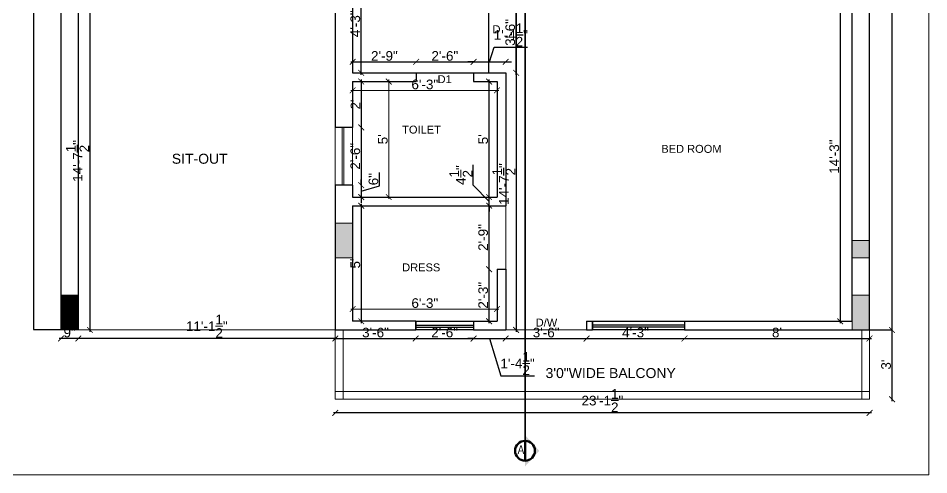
# Model space of a CAD drawing. Header units: inches. Extents: x -22123 to -20407, y -44696 to -43478.
# Drawn here: x -21515.8 to -21042.8, y -44162.9 to -43925.8 of the extents above; entities that cross this region are included whole.
import ezdxf

# ---------------------------------------------------------------- set-up
doc = ezdxf.new("R2010")
doc.units = ezdxf.units.IN
doc.header["$LTSCALE"] = 0.01
doc.header["$MEASUREMENT"] = 0
doc.header["$PDMODE"] = 3
doc.layers.add('7', color=5, linetype='Continuous')
doc.layers.add('PDF3_Text', color=6, linetype='Continuous')
for name, color, linetype, lineweight in [('A-HATCH', 9, 'Continuous', 5), ('DIMENSION', 253, 'Continuous', 0), ('wall', 30, 'Continuous', 50)]:
    doc.layers.add(name, color=color, linetype=linetype, lineweight=lineweight)
doc.styles.add('PDF Arial', font='arial.ttf')
doc.styles.add('SMALL', font='arial.ttf')
doc.styles.get("Standard").update_dxf_attribs({"font": 'arial.ttf'})
doc.styles.add('style1', font='verdana.ttf', dxfattribs={"height": 12})
doc.dimstyles.new('Copy of Standard', dxfattribs={"dimtxt": 12, "dimasz": 0.18, "dimexe": 0.18, "dimexo": 0.0625, "dimgap": 0.09, "dimtad": 0, "dimdec": 1, "dimzin": 0, "dimdsep": 46, "dimlunit": 4, "dimtxsty": 'style1', "dimcen": 0.09, "dimadec": 0, "dimazin": 0, "dimtfac": 1, "dimtdec": 1, "dimtofl": 0, "dimtmove": 0, "dimatfit": 3, "dimfxl": 1, "dimtolj": 1, "dimtzin": 0, "dimarcsym": 0})
doc.dimstyles.new('working', dxfattribs={"dimtxt": 5, "dimasz": 3, "dimexe": 1, "dimexo": 0, "dimgap": 0.5, "dimtad": 1, "dimdec": 1, "dimzin": 0, "dimdsep": 46, "dimlunit": 4, "dimtxsty": 'SMALL', "dimblk": 'ARCHTICK', "dimcen": 1, "dimdle": 1, "dimse1": 1, "dimse2": 1, "dimclrd": 256, "dimclre": 256, "dimclrt": 256, "dimadec": 0, "dimazin": 0, "dimtfac": 1, "dimtdec": 1, "dimtmove": 1, "dimatfit": 0, "dimldrblk": 'ARCHTICK', "dimfxl": 1, "dimtolj": 1, "dimtzin": 0, "dimlwd": -1, "dimlwe": -1, "dimarcsym": 0})

# ---------------------------------------------------------------- blocks, each defined once
blk = doc.blocks.new('*D279')
at = {"layer": 'Defpoints', "color": 0, "ltscale": 12, "transparency": 16777216}
for p in [(-21507.62, -43583.64), (-21493.58, -43583.64), (-21493.58, -44087.64)]:
    blk.add_point(p, dxfattribs=at)
at = {"layer": 'DIMENSION', "color": 0, "lineweight": -2, "ltscale": 12, "transparency": 16777216}
for p, q in [((-21493.64, -43583.64), (-21507.8, -43583.64)), ((-21507.62, -43583.82), (-21507.62, -43823.81)), ((-21507.62, -44087.46), (-21507.62, -43847.47)), ((-21493.64, -44087.64), (-21507.8, -44087.64))]:
    blk.add_line(p, q, dxfattribs=at)
at = {"layer": 'DIMENSION', "color": 0, "ltscale": 12, "transparency": 16777216}
for points in [[(-21507.65, -43583.82), (-21507.59, -43583.82), (-21507.62, -43583.64)], [(-21507.65, -44087.46), (-21507.59, -44087.46), (-21507.62, -44087.64)]]:
    blk.add_solid(points, dxfattribs=at)
at = {"layer": 'DIMENSION', "color": 0, "ltscale": 12, "transparency": 16777216, "insert": (-21507.62, -43835.64), "char_height": 12, "attachment_point": 5, "rotation": 90, "style": 'style1'}
blk.add_mtext("\\A1;42'", dxfattribs=at)
blk = doc.blocks.new('*D280')
at = {"layer": 'Defpoints', "color": 0, "ltscale": 12, "transparency": 16777216}
for p in [(-21073.58, -43631.64), (-21061.89, -43631.64), (-21073.58, -44087.66)]:
    blk.add_point(p, dxfattribs=at)
at = {"layer": 'DIMENSION', "color": 0, "lineweight": -2, "ltscale": 12, "transparency": 16777216}
for p, q in [((-21073.52, -43631.64), (-21061.71, -43631.64)), ((-21061.89, -43631.82), (-21061.89, -43849.69)), ((-21061.89, -44087.48), (-21061.89, -43872.63)), ((-21073.52, -44087.66), (-21061.71, -44087.66))]:
    blk.add_line(p, q, dxfattribs=at)
at = {"layer": 'DIMENSION', "color": 0, "ltscale": 12, "transparency": 16777216}
for points in [[(-21061.92, -43631.82), (-21061.86, -43631.82), (-21061.89, -43631.64)], [(-21061.92, -44087.48), (-21061.86, -44087.48), (-21061.89, -44087.66)]]:
    blk.add_solid(points, dxfattribs=at)
at = {"layer": 'DIMENSION', "color": 0, "ltscale": 12, "transparency": 16777216, "insert": (-21061.89, -43861.16), "char_height": 12, "attachment_point": 5, "rotation": 90, "style": 'style1'}
blk.add_mtext("\\A1;38'", dxfattribs=at)
blk = doc.blocks.new('_ArchTick')
at = {"color": 0, "linetype": 'ByBlock', "const_width": 0.15}
blk.add_lwpolyline([(-0.5, -0.5), (0.5, 0.5)], dxfattribs=at)
blk = doc.blocks.new('*D297')
at = {"layer": '7', "ltscale": 12, "transparency": 16777216}
blk.add_line((-21478.56, -43911.14), (-21478.56, -44088.64), dxfattribs=at)
at = {"layer": 'Defpoints', "color": 0, "ltscale": 12, "transparency": 16777216}
for p in [(-21484.58, -43912.14), (-21484.58, -44087.64), (-21478.56, -44087.64)]:
    blk.add_point(p, dxfattribs=at)
at = {"layer": '7', "ltscale": 12, "transparency": 16777216, "xscale": 3, "yscale": 3, "zscale": 3}
for p, rotation in [((-21478.56, -43912.14), 90), ((-21478.56, -44087.64), 270)]:
    blk.add_blockref('_ArchTick', p, dxfattribs=dict(at, rotation=rotation))
at = {"layer": '7', "ltscale": 12, "transparency": 16777216, "insert": (-21484.92, -43999.89), "char_height": 5, "attachment_point": 5, "rotation": 90, "style": 'SMALL'}
blk.add_mtext('\\A1;14\'-7{\\H1.000000x;\\S1/2;}"', dxfattribs=at)
blk = doc.blocks.new('*D310')
at = {"layer": '7', "ltscale": 12, "transparency": 16777216}
blk.add_line((-21083.58, -43919.96), (-21072.58, -43919.96), dxfattribs=at)
at = {"layer": 'Defpoints', "color": 0, "ltscale": 12, "transparency": 16777216}
for p in [(-21082.58, -43912.14), (-21073.58, -43919.96), (-21073.58, -43933.07)]:
    blk.add_point(p, dxfattribs=at)
at = {"layer": '7', "ltscale": 12, "transparency": 16777216, "xscale": 3, "yscale": 3, "zscale": 3, "rotation": 180}
blk.add_blockref('_ArchTick', (-21082.58, -43919.96), dxfattribs=at)
at = {"layer": '7', "ltscale": 12, "transparency": 16777216, "xscale": 3, "yscale": 3, "zscale": 3}
blk.add_blockref('_ArchTick', (-21073.58, -43919.96), dxfattribs=at)
at = {"layer": '7', "ltscale": 12, "transparency": 16777216, "insert": (-21078.08, -43916.91), "char_height": 5, "attachment_point": 5, "style": 'SMALL'}
blk.add_mtext('\\A1;9"', dxfattribs=at)
blk = doc.blocks.new('*D321')
at = {"layer": '7', "ltscale": 12, "transparency": 16777216}
blk.add_line((-21343.08, -43948.42), (-21308.09, -43948.42), dxfattribs=at)
at = {"layer": 'Defpoints', "color": 0, "ltscale": 12, "transparency": 16777216}
for p in [(-21309.09, -43948.42), (-21342.08, -43954.14), (-21309.09, -43954.14)]:
    blk.add_point(p, dxfattribs=at)
at = {"layer": '7', "ltscale": 12, "transparency": 16777216, "xscale": 3, "yscale": 3, "zscale": 3, "rotation": 180}
blk.add_blockref('_ArchTick', (-21342.08, -43948.42), dxfattribs=at)
at = {"layer": '7', "ltscale": 12, "transparency": 16777216, "xscale": 3, "yscale": 3, "zscale": 3}
blk.add_blockref('_ArchTick', (-21309.09, -43948.42), dxfattribs=at)
at = {"layer": '7', "ltscale": 12, "transparency": 16777216, "insert": (-21325.58, -43945.37), "char_height": 5, "attachment_point": 5, "style": 'SMALL'}
blk.add_mtext('\\A1;2\'-9"', dxfattribs=at)
blk = doc.blocks.new('*D322')
at = {"layer": '7', "ltscale": 12, "transparency": 16777216}
blk.add_line((-21310.09, -43948.42), (-21278.27, -43948.42), dxfattribs=at)
at = {"layer": 'Defpoints', "color": 0, "ltscale": 12, "transparency": 16777216}
for p in [(-21279.27, -43948.42), (-21309.09, -43954.14), (-21279.27, -43954.14)]:
    blk.add_point(p, dxfattribs=at)
at = {"layer": '7', "ltscale": 12, "transparency": 16777216, "xscale": 3, "yscale": 3, "zscale": 3, "rotation": 180}
blk.add_blockref('_ArchTick', (-21309.09, -43948.42), dxfattribs=at)
at = {"layer": '7', "ltscale": 12, "transparency": 16777216, "xscale": 3, "yscale": 3, "zscale": 3}
blk.add_blockref('_ArchTick', (-21279.27, -43948.42), dxfattribs=at)
at = {"layer": '7', "ltscale": 12, "transparency": 16777216, "insert": (-21294.18, -43945.37), "char_height": 5, "attachment_point": 5, "style": 'SMALL'}
blk.add_mtext('\\A1;2\'-6"', dxfattribs=at)
blk = doc.blocks.new('*D323')
at = {"layer": '7', "ltscale": 12, "transparency": 16777216}
for p, q in [((-21270.93, -43948.42), (-21268.64, -43940.82)), ((-21268.64, -43940.82), (-21251.18, -43940.82)), ((-21279.27, -43948.42), (-21282.27, -43948.42)), ((-21279.27, -43948.42), (-21262.58, -43948.42)), ((-21279.27, -43948.42), (-21262.58, -43948.42)), ((-21262.58, -43948.42), (-21259.58, -43948.42))]:
    blk.add_line(p, q, dxfattribs=at)
at = {"layer": 'Defpoints', "color": 0, "ltscale": 12, "transparency": 16777216}
for p in [(-21262.58, -43948.42), (-21279.27, -43954.14), (-21262.58, -43954.14)]:
    blk.add_point(p, dxfattribs=at)
at = {"layer": '7', "ltscale": 12, "transparency": 16777216, "xscale": 3, "yscale": 3, "zscale": 3}
blk.add_blockref('_ArchTick', (-21279.27, -43948.42), dxfattribs=at)
at = {"layer": '7', "ltscale": 12, "transparency": 16777216, "xscale": 3, "yscale": 3, "zscale": 3, "rotation": 180}
blk.add_blockref('_ArchTick', (-21262.58, -43948.42), dxfattribs=at)
at = {"layer": '7', "ltscale": 12, "transparency": 16777216, "insert": (-21259.91, -43934.46), "char_height": 5, "attachment_point": 5, "style": 'SMALL'}
blk.add_mtext('\\A1;1\'-4{\\H1.000000x;\\S1/2;}"', dxfattribs=at)
blk = doc.blocks.new('*D324')
at = {"layer": '7', "ltscale": 12, "transparency": 16777216}
blk.add_line((-21257.14, -43955.14), (-21257.14, -43911.14), dxfattribs=at)
at = {"layer": 'Defpoints', "color": 0, "ltscale": 12, "transparency": 16777216}
for p in [(-21262.58, -43912.14), (-21257.14, -43912.14), (-21262.58, -43954.14)]:
    blk.add_point(p, dxfattribs=at)
at = {"layer": '7', "ltscale": 12, "transparency": 16777216, "xscale": 3, "yscale": 3, "zscale": 3}
for p, rotation in [((-21257.14, -43912.14), 90), ((-21257.14, -43954.14), 270)]:
    blk.add_blockref('_ArchTick', p, dxfattribs=dict(at, rotation=rotation))
at = {"layer": '7', "ltscale": 12, "transparency": 16777216, "insert": (-21260.19, -43933.14), "char_height": 5, "attachment_point": 5, "rotation": 90, "style": 'SMALL'}
blk.add_mtext('\\A1;3\'-6"', dxfattribs=at)
blk = doc.blocks.new('*D325')
at = {"layer": '7', "ltscale": 12, "transparency": 16777216}
blk.add_line((-21257.14, -43911.14), (-21257.14, -44088.66), dxfattribs=at)
at = {"layer": 'Defpoints', "color": 0, "ltscale": 12, "transparency": 16777216}
for p in [(-21262.58, -43912.14), (-21262.58, -44087.66), (-21257.14, -44087.66)]:
    blk.add_point(p, dxfattribs=at)
at = {"layer": '7', "ltscale": 12, "transparency": 16777216, "xscale": 3, "yscale": 3, "zscale": 3}
for p, rotation in [((-21257.14, -43912.14), 90), ((-21257.14, -44087.66), 270)]:
    blk.add_blockref('_ArchTick', p, dxfattribs=dict(at, rotation=rotation))
at = {"layer": '7', "ltscale": 12, "transparency": 16777216, "insert": (-21263.49, -44011.9), "char_height": 5, "attachment_point": 5, "rotation": 90, "style": 'SMALL'}
blk.add_mtext('\\A1;14\'-7{\\H1.000000x;\\S1/2;}"', dxfattribs=at)
blk = doc.blocks.new('*D326')
at = {"layer": '7', "ltscale": 12, "transparency": 16777216}
blk.add_line((-21337.62, -43955.14), (-21337.62, -43902.14), dxfattribs=at)
at = {"layer": 'Defpoints', "color": 0, "ltscale": 12, "transparency": 16777216}
for p in [(-21342.08, -43903.14), (-21337.62, -43903.14), (-21342.08, -43954.14)]:
    blk.add_point(p, dxfattribs=at)
at = {"layer": '7', "ltscale": 12, "transparency": 16777216, "xscale": 3, "yscale": 3, "zscale": 3}
for p, rotation in [((-21337.62, -43903.14), 90), ((-21337.62, -43954.14), 270)]:
    blk.add_blockref('_ArchTick', p, dxfattribs=dict(at, rotation=rotation))
at = {"layer": '7', "ltscale": 12, "transparency": 16777216, "insert": (-21340.67, -43928.64), "char_height": 5, "attachment_point": 5, "rotation": 90, "style": 'SMALL'}
blk.add_mtext('\\A1;4\'-3"', dxfattribs=at)
blk = doc.blocks.new('*D354')
at = {"layer": '7', "ltscale": 12, "transparency": 16777216}
blk.add_line((-21088.8, -43911.14), (-21088.8, -44084.16), dxfattribs=at)
at = {"layer": 'Defpoints', "color": 0, "ltscale": 12, "transparency": 16777216}
for p in [(-21082.58, -43912.14), (-21088.8, -44083.16), (-21082.58, -44083.16)]:
    blk.add_point(p, dxfattribs=at)
at = {"layer": '7', "ltscale": 12, "transparency": 16777216, "xscale": 3, "yscale": 3, "zscale": 3}
for p, rotation in [((-21088.8, -43912.14), 90), ((-21088.8, -44083.16), 270)]:
    blk.add_blockref('_ArchTick', p, dxfattribs=dict(at, rotation=rotation))
at = {"layer": '7', "ltscale": 12, "transparency": 16777216, "insert": (-21091.85, -43997.65), "char_height": 5, "attachment_point": 5, "rotation": 90, "style": 'SMALL'}
blk.add_mtext('\\A1;14\'-3"', dxfattribs=at)
blk = doc.blocks.new('*D357')
at = {"layer": '7', "ltscale": 12, "transparency": 16777216}
blk.add_line((-21061.91, -44086.66), (-21061.91, -44124.66), dxfattribs=at)
at = {"layer": 'Defpoints', "color": 0, "ltscale": 12, "transparency": 16777216}
for p in [(-21073.58, -44087.66), (-21073.58, -44123.66), (-21061.91, -44123.66)]:
    blk.add_point(p, dxfattribs=at)
at = {"layer": '7', "ltscale": 12, "transparency": 16777216, "xscale": 3, "yscale": 3, "zscale": 3}
for p, rotation in [((-21061.91, -44087.66), 90), ((-21061.91, -44123.66), 270)]:
    blk.add_blockref('_ArchTick', p, dxfattribs=dict(at, rotation=rotation))
at = {"layer": '7', "lineweight": 0, "ltscale": 12, "transparency": 16777216, "insert": (-21064.97, -44105.66), "char_height": 5, "attachment_point": 5, "rotation": 90, "style": 'SMALL'}
blk.add_mtext("\\A1;3'", dxfattribs=at)
blk = doc.blocks.new('*D358')
at = {"layer": '7', "ltscale": 12, "transparency": 16777216}
blk.add_line((-21072.58, -44130.76), (-21352.08, -44130.76), dxfattribs=at)
at = {"layer": 'Defpoints', "color": 0, "ltscale": 12, "transparency": 16777216}
for p in [(-21351.08, -44123.66), (-21073.58, -44123.66), (-21351.08, -44130.76)]:
    blk.add_point(p, dxfattribs=at)
at = {"layer": '7', "ltscale": 12, "transparency": 16777216, "xscale": 3, "yscale": 3, "zscale": 3, "rotation": 180}
blk.add_blockref('_ArchTick', (-21351.08, -44130.76), dxfattribs=at)
at = {"layer": '7', "ltscale": 12, "transparency": 16777216, "xscale": 3, "yscale": 3, "zscale": 3}
blk.add_blockref('_ArchTick', (-21073.58, -44130.76), dxfattribs=at)
at = {"layer": '7', "lineweight": 0, "ltscale": 12, "transparency": 16777216, "insert": (-21212.33, -44124.37), "char_height": 5, "attachment_point": 5, "style": 'SMALL'}
blk.add_mtext('\\A1;23\'-1{\\H1.000000x;\\S1/2;}"', dxfattribs=at)
blk = doc.blocks.new('*D359')
at = {"layer": '7', "ltscale": 12, "transparency": 16777216}
blk.add_line((-21337.62, -44022.14), (-21337.62, -44084.16), dxfattribs=at)
at = {"layer": 'Defpoints', "color": 0, "ltscale": 12, "transparency": 16777216}
for p in [(-21337.62, -44023.14), (-21337.62, -44083.16), (-21337.62, -44083.16)]:
    blk.add_point(p, dxfattribs=at)
at = {"layer": '7', "ltscale": 12, "transparency": 16777216, "xscale": 3, "yscale": 3, "zscale": 3}
for p, rotation in [((-21337.62, -44023.14), 90), ((-21337.62, -44083.16), 270)]:
    blk.add_blockref('_ArchTick', p, dxfattribs=dict(at, rotation=rotation))
at = {"layer": '7', "lineweight": 0, "ltscale": 12, "transparency": 16777216, "insert": (-21340.66, -44053.15), "char_height": 5, "attachment_point": 5, "rotation": 90, "style": 'SMALL'}
blk.add_mtext("\\A1;5'", dxfattribs=at)
blk = doc.blocks.new('*D360')
at = {"layer": '7', "ltscale": 12, "transparency": 16777216}
blk.add_line((-21271.19, -44084.16), (-21271.19, -44055.14), dxfattribs=at)
at = {"layer": 'Defpoints', "color": 0, "ltscale": 12, "transparency": 16777216}
for p in [(-21271.19, -44056.14), (-21267.08, -44056.14), (-21267.08, -44083.16)]:
    blk.add_point(p, dxfattribs=at)
at = {"layer": '7', "ltscale": 12, "transparency": 16777216, "xscale": 3, "yscale": 3, "zscale": 3}
for p, rotation in [((-21271.19, -44056.14), 90), ((-21271.19, -44083.16), 270)]:
    blk.add_blockref('_ArchTick', p, dxfattribs=dict(at, rotation=rotation))
at = {"layer": '7', "lineweight": 0, "ltscale": 12, "transparency": 16777216, "insert": (-21274.25, -44069.65), "char_height": 5, "attachment_point": 5, "rotation": 90, "style": 'SMALL'}
blk.add_mtext('\\A1;2\'-3"', dxfattribs=at)
blk = doc.blocks.new('*D361')
at = {"layer": '7', "ltscale": 12, "transparency": 16777216}
blk.add_line((-21271.19, -44057.14), (-21271.19, -44022.14), dxfattribs=at)
at = {"layer": 'Defpoints', "color": 0, "ltscale": 12, "transparency": 16777216}
for p in [(-21271.19, -44023.14), (-21271.19, -44023.14), (-21267.08, -44056.14)]:
    blk.add_point(p, dxfattribs=at)
at = {"layer": '7', "ltscale": 12, "transparency": 16777216, "xscale": 3, "yscale": 3, "zscale": 3}
for p, rotation in [((-21271.19, -44023.14), 90), ((-21271.19, -44056.14), 270)]:
    blk.add_blockref('_ArchTick', p, dxfattribs=dict(at, rotation=rotation))
at = {"layer": '7', "lineweight": 0, "ltscale": 12, "transparency": 16777216, "insert": (-21274.25, -44039.64), "char_height": 5, "attachment_point": 5, "rotation": 90, "style": 'SMALL'}
blk.add_mtext('\\A1;2\'-9"', dxfattribs=at)
blk = doc.blocks.new('*D362')
at = {"layer": '7', "ltscale": 12, "transparency": 16777216}
for p, q in [((-21279.47, -44012.53), (-21279.47, -44001.93)), ((-21271.19, -44020.89), (-21279.47, -44012.53)), ((-21271.19, -44018.64), (-21271.19, -44015.64)), ((-21271.19, -44023.14), (-21271.19, -44018.64)), ((-21271.19, -44023.14), (-21271.19, -44018.64)), ((-21271.19, -44023.14), (-21271.19, -44026.14))]:
    blk.add_line(p, q, dxfattribs=at)
at = {"layer": 'Defpoints', "color": 0, "ltscale": 12, "transparency": 16777216}
for p in [(-21271.19, -44018.64), (-21271.19, -44018.64), (-21271.19, -44023.14)]:
    blk.add_point(p, dxfattribs=at)
at = {"layer": '7', "ltscale": 12, "transparency": 16777216, "xscale": 3, "yscale": 3, "zscale": 3}
for p, rotation in [((-21271.19, -44018.64), 270), ((-21271.19, -44023.14), 90)]:
    blk.add_blockref('_ArchTick', p, dxfattribs=dict(at, rotation=rotation))
at = {"layer": '7', "lineweight": 0, "ltscale": 12, "transparency": 16777216, "insert": (-21285.83, -44007.23), "char_height": 5, "attachment_point": 5, "rotation": 90, "style": 'SMALL'}
blk.add_mtext('\\A1;4{\\H1.000000x;\\S1/2;}"', dxfattribs=at)
blk = doc.blocks.new('*D363')
at = {"layer": '7', "ltscale": 12, "transparency": 16777216}
blk.add_line((-21271.19, -44019.64), (-21271.19, -43957.64), dxfattribs=at)
at = {"layer": 'Defpoints', "color": 0, "ltscale": 12, "transparency": 16777216}
for p in [(-21271.19, -43958.64), (-21267.08, -43958.64), (-21271.19, -44018.64)]:
    blk.add_point(p, dxfattribs=at)
at = {"layer": '7', "ltscale": 12, "transparency": 16777216, "xscale": 3, "yscale": 3, "zscale": 3}
for p, rotation in [((-21271.19, -43958.64), 90), ((-21271.19, -44018.64), 270)]:
    blk.add_blockref('_ArchTick', p, dxfattribs=dict(at, rotation=rotation))
at = {"layer": '7', "lineweight": 0, "ltscale": 12, "transparency": 16777216, "insert": (-21274.24, -43988.64), "char_height": 5, "attachment_point": 5, "rotation": 90, "style": 'SMALL'}
blk.add_mtext("\\A1;5'", dxfattribs=at)
blk = doc.blocks.new('*D364')
at = {"layer": '7', "ltscale": 12, "transparency": 16777216}
blk.add_line((-21352.08, -44092.12), (-21308.32, -44092.12), dxfattribs=at)
at = {"layer": 'Defpoints', "color": 0, "ltscale": 12, "transparency": 16777216}
for p in [(-21351.08, -44087.64), (-21309.32, -44087.66), (-21309.32, -44092.12)]:
    blk.add_point(p, dxfattribs=at)
at = {"layer": '7', "ltscale": 12, "transparency": 16777216, "xscale": 3, "yscale": 3, "zscale": 3, "rotation": 180}
blk.add_blockref('_ArchTick', (-21351.08, -44092.12), dxfattribs=at)
at = {"layer": '7', "ltscale": 12, "transparency": 16777216, "xscale": 3, "yscale": 3, "zscale": 3}
blk.add_blockref('_ArchTick', (-21309.32, -44092.12), dxfattribs=at)
at = {"layer": '7', "lineweight": 0, "ltscale": 12, "transparency": 16777216, "insert": (-21330.2, -44089.06), "char_height": 5, "attachment_point": 5, "style": 'SMALL'}
blk.add_mtext('\\A1;3\'-6"', dxfattribs=at)
blk = doc.blocks.new('*D365')
at = {"layer": '7', "ltscale": 12, "transparency": 16777216}
blk.add_line((-21310.32, -44092.12), (-21278.27, -44092.12), dxfattribs=at)
at = {"layer": 'Defpoints', "color": 0, "ltscale": 12, "transparency": 16777216}
for p in [(-21309.32, -44087.66), (-21279.27, -44087.64), (-21279.27, -44092.12)]:
    blk.add_point(p, dxfattribs=at)
at = {"layer": '7', "ltscale": 12, "transparency": 16777216, "xscale": 3, "yscale": 3, "zscale": 3, "rotation": 180}
blk.add_blockref('_ArchTick', (-21309.32, -44092.12), dxfattribs=at)
at = {"layer": '7', "ltscale": 12, "transparency": 16777216, "xscale": 3, "yscale": 3, "zscale": 3}
blk.add_blockref('_ArchTick', (-21279.27, -44092.12), dxfattribs=at)
at = {"layer": '7', "lineweight": 0, "ltscale": 12, "transparency": 16777216, "insert": (-21294.3, -44089.06), "char_height": 5, "attachment_point": 5, "style": 'SMALL'}
blk.add_mtext('\\A1;2\'-6"', dxfattribs=at)
blk = doc.blocks.new('*D366')
at = {"layer": '7', "ltscale": 12, "transparency": 16777216}
for p, q in [((-21279.27, -44092.12), (-21282.27, -44092.12)), ((-21279.27, -44092.12), (-21262.58, -44092.12)), ((-21279.27, -44092.12), (-21262.58, -44092.12)), ((-21270.93, -44092.12), (-21265.13, -44111.43)), ((-21262.58, -44092.12), (-21259.58, -44092.12)), ((-21265.13, -44111.43), (-21247.67, -44111.43))]:
    blk.add_line(p, q, dxfattribs=at)
at = {"layer": 'Defpoints', "color": 0, "ltscale": 12, "transparency": 16777216}
for p in [(-21279.27, -44087.64), (-21262.58, -44087.64), (-21262.58, -44092.12)]:
    blk.add_point(p, dxfattribs=at)
at = {"layer": '7', "ltscale": 12, "transparency": 16777216, "xscale": 3, "yscale": 3, "zscale": 3}
blk.add_blockref('_ArchTick', (-21279.27, -44092.12), dxfattribs=at)
at = {"layer": '7', "ltscale": 12, "transparency": 16777216, "xscale": 3, "yscale": 3, "zscale": 3, "rotation": 180}
blk.add_blockref('_ArchTick', (-21262.58, -44092.12), dxfattribs=at)
at = {"layer": '7', "lineweight": 0, "ltscale": 12, "transparency": 16777216, "insert": (-21256.4, -44105.07), "char_height": 5, "attachment_point": 5, "style": 'SMALL'}
blk.add_mtext('\\A1;1\'-4{\\H1.000000x;\\S1/2;}"', dxfattribs=at)
blk = doc.blocks.new('*D367')
at = {"layer": '7', "ltscale": 12, "transparency": 16777216}
blk.add_line((-21263.58, -44092.12), (-21219.55, -44092.12), dxfattribs=at)
at = {"layer": 'Defpoints', "color": 0, "ltscale": 12, "transparency": 16777216}
for p in [(-21262.58, -44087.64), (-21220.55, -44087.66), (-21220.55, -44092.12)]:
    blk.add_point(p, dxfattribs=at)
at = {"layer": '7', "ltscale": 12, "transparency": 16777216, "xscale": 3, "yscale": 3, "zscale": 3, "rotation": 180}
blk.add_blockref('_ArchTick', (-21262.58, -44092.12), dxfattribs=at)
at = {"layer": '7', "ltscale": 12, "transparency": 16777216, "xscale": 3, "yscale": 3, "zscale": 3}
blk.add_blockref('_ArchTick', (-21220.55, -44092.12), dxfattribs=at)
at = {"layer": '7', "lineweight": 0, "ltscale": 12, "transparency": 16777216, "insert": (-21241.57, -44089.06), "char_height": 5, "attachment_point": 5, "style": 'SMALL'}
blk.add_mtext('\\A1;3\'-6"', dxfattribs=at)
blk = doc.blocks.new('*D368')
at = {"layer": '7', "ltscale": 12, "transparency": 16777216}
blk.add_line((-21221.55, -44092.12), (-21168.71, -44092.12), dxfattribs=at)
at = {"layer": 'Defpoints', "color": 0, "ltscale": 12, "transparency": 16777216}
for p in [(-21220.55, -44087.66), (-21169.71, -44087.66), (-21169.71, -44092.12)]:
    blk.add_point(p, dxfattribs=at)
at = {"layer": '7', "ltscale": 12, "transparency": 16777216, "xscale": 3, "yscale": 3, "zscale": 3, "rotation": 180}
blk.add_blockref('_ArchTick', (-21220.55, -44092.12), dxfattribs=at)
at = {"layer": '7', "ltscale": 12, "transparency": 16777216, "xscale": 3, "yscale": 3, "zscale": 3}
blk.add_blockref('_ArchTick', (-21169.71, -44092.12), dxfattribs=at)
at = {"layer": '7', "lineweight": 0, "ltscale": 12, "transparency": 16777216, "insert": (-21195.13, -44089.06), "char_height": 5, "attachment_point": 5, "style": 'SMALL'}
blk.add_mtext('\\A1;4\'-3"', dxfattribs=at)
blk = doc.blocks.new('*D369')
at = {"layer": '7', "ltscale": 12, "transparency": 16777216}
blk.add_line((-21170.71, -44092.12), (-21072.58, -44092.12), dxfattribs=at)
at = {"layer": 'Defpoints', "color": 0, "ltscale": 12, "transparency": 16777216}
for p in [(-21169.71, -44087.66), (-21073.58, -44087.66), (-21073.58, -44092.12)]:
    blk.add_point(p, dxfattribs=at)
at = {"layer": '7', "ltscale": 12, "transparency": 16777216, "xscale": 3, "yscale": 3, "zscale": 3, "rotation": 180}
blk.add_blockref('_ArchTick', (-21169.71, -44092.12), dxfattribs=at)
at = {"layer": '7', "ltscale": 12, "transparency": 16777216, "xscale": 3, "yscale": 3, "zscale": 3}
blk.add_blockref('_ArchTick', (-21073.58, -44092.12), dxfattribs=at)
at = {"layer": '7', "lineweight": 0, "ltscale": 12, "transparency": 16777216, "insert": (-21121.65, -44089.06), "char_height": 5, "attachment_point": 5, "style": 'SMALL'}
blk.add_mtext("\\A1;8'", dxfattribs=at)
blk = doc.blocks.new('*D370')
at = {"layer": '7', "ltscale": 12, "transparency": 16777216}
blk.add_line((-21337.62, -43957.64), (-21337.62, -43983.47), dxfattribs=at)
at = {"layer": 'Defpoints', "color": 0, "ltscale": 12, "transparency": 16777216}
for p in [(-21342.08, -43958.64), (-21342.08, -43982.47), (-21337.62, -43982.47)]:
    blk.add_point(p, dxfattribs=at)
at = {"layer": '7', "ltscale": 12, "transparency": 16777216, "xscale": 3, "yscale": 3, "zscale": 3}
for p, rotation in [((-21337.62, -43958.64), 90), ((-21337.62, -43982.47), 270)]:
    blk.add_blockref('_ArchTick', p, dxfattribs=dict(at, rotation=rotation))
at = {"layer": '7', "lineweight": 0, "ltscale": 12, "transparency": 16777216, "insert": (-21340.63, -43970.56), "char_height": 5, "attachment_point": 5, "rotation": 90, "style": 'SMALL'}
blk.add_mtext("\\A1;2'", dxfattribs=at)
blk = doc.blocks.new('*D371')
at = {"layer": '7', "ltscale": 12, "transparency": 16777216}
blk.add_line((-21337.62, -43981.47), (-21337.62, -44013.47), dxfattribs=at)
at = {"layer": 'Defpoints', "color": 0, "ltscale": 12, "transparency": 16777216}
for p in [(-21342.08, -43982.47), (-21342.08, -44012.47), (-21337.62, -44012.47)]:
    blk.add_point(p, dxfattribs=at)
at = {"layer": '7', "ltscale": 12, "transparency": 16777216, "xscale": 3, "yscale": 3, "zscale": 3}
for p, rotation in [((-21337.62, -43982.47), 90), ((-21337.62, -44012.47), 270)]:
    blk.add_blockref('_ArchTick', p, dxfattribs=dict(at, rotation=rotation))
at = {"layer": '7', "lineweight": 0, "ltscale": 12, "transparency": 16777216, "insert": (-21340.67, -43997.47), "char_height": 5, "attachment_point": 5, "rotation": 90, "style": 'SMALL'}
blk.add_mtext('\\A1;2\'-6"', dxfattribs=at)
blk = doc.blocks.new('*D372')
at = {"layer": '7', "ltscale": 12, "transparency": 16777216}
for p, q in [((-21328.21, -44012.73), (-21328.21, -44005.96)), ((-21337.62, -44012.47), (-21337.62, -44009.47)), ((-21337.62, -44012.47), (-21337.62, -44018.64)), ((-21337.62, -44012.47), (-21337.62, -44018.64)), ((-21337.62, -44015.56), (-21328.21, -44012.73)), ((-21337.62, -44018.64), (-21337.62, -44021.64))]:
    blk.add_line(p, q, dxfattribs=at)
at = {"layer": 'Defpoints', "color": 0, "ltscale": 12, "transparency": 16777216}
for p in [(-21342.08, -44012.47), (-21342.08, -44018.64), (-21337.62, -44018.64)]:
    blk.add_point(p, dxfattribs=at)
at = {"layer": '7', "ltscale": 12, "transparency": 16777216, "xscale": 3, "yscale": 3, "zscale": 3}
for p, rotation in [((-21337.62, -44012.47), 270), ((-21337.62, -44018.64), 90)]:
    blk.add_blockref('_ArchTick', p, dxfattribs=dict(at, rotation=rotation))
at = {"layer": '7', "lineweight": 0, "ltscale": 12, "transparency": 16777216, "insert": (-21331.26, -44009.35), "char_height": 5, "attachment_point": 5, "rotation": 90, "style": 'SMALL'}
blk.add_mtext('\\A1;6"', dxfattribs=at)
blk = doc.blocks.new('*D400')
at = {"layer": '7', "ltscale": 12, "transparency": 16777216}
blk.add_line((-21350.08, -44092.12), (-21485.58, -44092.12), dxfattribs=at)
at = {"layer": 'Defpoints', "color": 0, "ltscale": 12, "transparency": 16777216}
for p in [(-21484.58, -44087.64), (-21351.08, -44087.64), (-21484.58, -44092.12)]:
    blk.add_point(p, dxfattribs=at)
at = {"layer": '7', "ltscale": 12, "transparency": 16777216, "xscale": 3, "yscale": 3, "zscale": 3, "rotation": 180}
blk.add_blockref('_ArchTick', (-21484.58, -44092.12), dxfattribs=at)
at = {"layer": '7', "ltscale": 12, "transparency": 16777216, "xscale": 3, "yscale": 3, "zscale": 3}
blk.add_blockref('_ArchTick', (-21351.08, -44092.12), dxfattribs=at)
at = {"layer": '7', "lineweight": 0, "ltscale": 12, "transparency": 16777216, "insert": (-21417.83, -44085.76), "char_height": 5, "attachment_point": 5, "style": 'SMALL'}
blk.add_mtext('\\A1;11\'-1{\\H1.000000x;\\S1/2;}"', dxfattribs=at)
blk = doc.blocks.new('*D401')
at = {"layer": '7', "ltscale": 12, "transparency": 16777216}
blk.add_line((-21483.58, -44092.12), (-21494.58, -44092.12), dxfattribs=at)
at = {"layer": 'Defpoints', "color": 0, "ltscale": 12, "transparency": 16777216}
for p in [(-21493.58, -44087.64), (-21484.58, -44087.64), (-21493.58, -44092.12)]:
    blk.add_point(p, dxfattribs=at)
at = {"layer": '7', "ltscale": 12, "transparency": 16777216, "xscale": 3, "yscale": 3, "zscale": 3, "rotation": 180}
blk.add_blockref('_ArchTick', (-21493.58, -44092.12), dxfattribs=at)
at = {"layer": '7', "ltscale": 12, "transparency": 16777216, "xscale": 3, "yscale": 3, "zscale": 3}
blk.add_blockref('_ArchTick', (-21484.58, -44092.12), dxfattribs=at)
at = {"layer": '7', "lineweight": 0, "ltscale": 12, "transparency": 16777216, "insert": (-21489.08, -44089.06), "char_height": 5, "attachment_point": 5, "style": 'SMALL'}
blk.add_mtext('\\A1;9"', dxfattribs=at)
blk = doc.blocks.new('GDG')
at = {"layer": '7', "lineweight": 0, "ltscale": 12}
h = blk.add_hatch(color=0, dxfattribs=at)
h.dxf.hatch_style = 1
h.paths.add_polyline_path([(15399.68, -12913.11), (15408.68, -12913.11), (15408.68, -12895.11), (15399.68, -12895.11)])
at = {"layer": '7', "color": 0, "lineweight": 0, "ltscale": 12}
blk.add_lwpolyline([(15399.68, -12895.11), (15408.68, -12895.11), (15408.68, -12913.11), (15399.68, -12913.11)], close=True, dxfattribs=at)
blk = doc.blocks.new('DV')
at = {"layer": '7', "lineweight": 0, "ltscale": 12}
h = blk.add_hatch(color=0, dxfattribs=at)
h.dxf.hatch_style = 1
h.paths.add_polyline_path([(15427.77, -12896.99), (15418.77, -12896.99), (15418.77, -12905.99), (15427.77, -12905.99)])
at = {"layer": '7', "color": 0, "lineweight": 0, "ltscale": 12}
blk.add_lwpolyline([(15418.77, -12896.99), (15427.77, -12896.99), (15427.77, -12905.99), (15418.77, -12905.99)], close=True, dxfattribs=at)
blk = doc.blocks.new('*D402')
at = {"layer": 'Defpoints', "color": 0, "ltscale": 12, "transparency": 16777216}
for p in [(-21342.08, -44076.62), (-21267.08, -44076.62), (-21267.08, -44076.8)]:
    blk.add_point(p, dxfattribs=at)
at = {"layer": 'DIMENSION', "ltscale": 12, "transparency": 16777216}
blk.add_line((-21343.08, -44076.8), (-21266.08, -44076.8), dxfattribs=at)
at = {"layer": 'DIMENSION', "ltscale": 12, "transparency": 16777216, "xscale": 3, "yscale": 3, "zscale": 3, "rotation": 180}
blk.add_blockref('_ArchTick', (-21342.08, -44076.8), dxfattribs=at)
at = {"layer": 'DIMENSION', "ltscale": 12, "transparency": 16777216, "xscale": 3, "yscale": 3, "zscale": 3}
blk.add_blockref('_ArchTick', (-21267.08, -44076.8), dxfattribs=at)
at = {"layer": 'DIMENSION', "ltscale": 12, "transparency": 16777216, "insert": (-21304.58, -44073.75), "char_height": 5, "attachment_point": 5, "style": 'SMALL'}
blk.add_mtext('\\A1;6\'-3"', dxfattribs=at)
blk = doc.blocks.new('*D403')
at = {"layer": 'Defpoints', "color": 0, "ltscale": 12, "transparency": 16777216}
for p in [(-21322.98, -43958.64), (-21323.31, -44018.64), (-21322.98, -44018.64)]:
    blk.add_point(p, dxfattribs=at)
at = {"layer": 'DIMENSION', "ltscale": 12, "transparency": 16777216}
blk.add_line((-21323.31, -43957.64), (-21323.31, -44019.64), dxfattribs=at)
at = {"layer": 'DIMENSION', "ltscale": 12, "transparency": 16777216, "xscale": 3, "yscale": 3, "zscale": 3}
for p, rotation in [((-21323.31, -43958.64), 90), ((-21323.31, -44018.64), 270)]:
    blk.add_blockref('_ArchTick', p, dxfattribs=dict(at, rotation=rotation))
at = {"layer": 'DIMENSION', "ltscale": 12, "transparency": 16777216, "insert": (-21326.35, -43988.64), "char_height": 5, "attachment_point": 5, "rotation": 90, "style": 'SMALL'}
blk.add_mtext("\\A1;5'", dxfattribs=at)
blk = doc.blocks.new('*D404')
at = {"layer": 'Defpoints', "color": 0, "ltscale": 12, "transparency": 16777216}
for p in [(-21342.08, -43963.23), (-21267.08, -43963.23), (-21267.08, -43963.23)]:
    blk.add_point(p, dxfattribs=at)
at = {"layer": 'DIMENSION', "ltscale": 12, "transparency": 16777216}
blk.add_line((-21343.08, -43963.23), (-21266.08, -43963.23), dxfattribs=at)
at = {"layer": 'DIMENSION', "ltscale": 12, "transparency": 16777216, "xscale": 3, "yscale": 3, "zscale": 3, "rotation": 180}
blk.add_blockref('_ArchTick', (-21342.08, -43963.23), dxfattribs=at)
at = {"layer": 'DIMENSION', "ltscale": 12, "transparency": 16777216, "xscale": 3, "yscale": 3, "zscale": 3}
blk.add_blockref('_ArchTick', (-21267.08, -43963.23), dxfattribs=at)
at = {"layer": 'DIMENSION', "ltscale": 12, "transparency": 16777216, "insert": (-21304.58, -43960.18), "char_height": 5, "attachment_point": 5, "style": 'SMALL'}
blk.add_mtext('\\A1;6\'-3"', dxfattribs=at)

msp = doc.modelspace()

# ---------------------------------------------------------------- hatches: boundary and pattern name
at = {"layer": '7', "lineweight": 0, "ltscale": 12}
h = msp.add_hatch(dxfattribs=at)
h.set_pattern_fill('ANSI31', color=0)
h.set_pattern_definition([(45, (-35700.82587, -27054.53867), (-0.08838834765, 0.08838834765), [])])
h.paths.add_polyline_path([(-21484.5796, -44069.64108), (-21493.5796, -44069.64108), (-21493.5796, -44087.64108), (-21484.5796, -44087.64108)])
at = {"layer": 'A-HATCH'}
h = msp.add_hatch(color=256, dxfattribs=at)
h.dxf.hatch_style = 1
h.paths.add_polyline_path([(-21252.52851, -44158.54448), (-21245.16062, -44150.42037), (-21252.52851, -44142.29626), (-21252.52851, -44145.26341, -0.414213562), (-21247.37155, -44150.42037, -0.414213562), (-21252.52851, -44155.57732)])

# ---------------------------------------------------------------- linework, layer by layer
at = {"layer": '7', "ltscale": 12}
for p, q in [((-21271.5796, -43912.14108), (-21271.5796, -43954.14108)), ((-21309.08565, -43954.14108), (-21279.27153, -43954.14108)), ((-21309.31884, -44085.15566), (-21279.27153, -44085.15566)), ((-21309.31884, -44086.15566), (-21279.27153, -44086.15566)), ((-21217.5547, -44085.08201), (-21169.71198, -44085.08201)), ((-21217.5547, -44086.08201), (-21169.71198, -44086.08201))]:
    msp.add_line(p, q, dxfattribs=at)
at = {"layer": '7', "lineweight": 0, "ltscale": 12}
for p, q in [((-21347.5796, -43982.47164), (-21347.5796, -44012.47164)), ((-21346.5796, -43982.47164), (-21346.5796, -44012.47164)), ((-21262.5796, -44023.14108), (-21262.5796, -44056.14108)), ((-21493.5796, -44069.64108), (-21484.5796, -44069.64108)), ((-21493.5796, -44087.64108), (-21484.5796, -44087.64108)), ((-21484.5796, -44087.64108), (-21351.0796, -44087.64108)), ((-21351.0796, -44087.65979), (-21351.0796, -44123.65979)), ((-21347.0796, -44087.65979), (-21347.0796, -44123.65979)), ((-21077.5796, -44087.64108), (-21077.5796, -44123.65979)), ((-21073.5796, -44087.64108), (-21073.5796, -44123.65979)), ((-21351.0796, -44119.65979), (-21073.5796, -44119.65979)), ((-21351.0796, -44123.65979), (-21073.5796, -44123.65979))]:
    msp.add_line(p, q, dxfattribs=at)
for points in [[(-21523.71106, -43537.48587), (-21042.78848, -43537.48587), (-21042.78848, -44162.89442), (-21523.71106, -44162.89442)], [(-21351.0796, -43982.47164), (-21342.0796, -43982.47164), (-21342.0796, -44012.47164), (-21351.0796, -44012.47164)]]:
    msp.add_lwpolyline(points, close=True, dxfattribs=at)
at = {"layer": '7', "ltscale": 12}
for points in [[(-21309.31884, -44083.15979), (-21279.27153, -44083.15979), (-21279.27153, -44087.65979), (-21309.31884, -44087.65979)], [(-21217.5547, -44083.15979), (-21169.71198, -44083.15979), (-21169.71198, -44087.65979), (-21217.5547, -44087.65979)]]:
    msp.add_lwpolyline(points, close=True, dxfattribs=at)
at = {"layer": 'DIMENSION', "ltscale": 12}
msp.add_line((-21262.5796, -44087.65979), (-21220.5547, -44087.65979), dxfattribs=at)
at = {"layer": 'wall', "color": 1, "lineweight": 35}
msp.add_line((-21252.52851, -43558.21141), (-21252.52851, -44145.26341), dxfattribs=at)
at = {"layer": 'wall', "lineweight": 30}
for p, q in [((-21493.5796, -43583.64108), (-21493.5796, -44087.64108)), ((-21073.5796, -44087.65979), (-21073.5796, -43631.64108)), ((-21351.0796, -43903.14108), (-21351.0796, -43982.47164)), ((-21342.0796, -43903.14108), (-21342.0796, -43954.14108)), ((-21484.5796, -43912.14108), (-21484.5796, -44087.64108)), ((-21082.5796, -44083.15979), (-21082.5796, -43912.14108)), ((-21342.0796, -43954.14108), (-21309.08565, -43954.14108)), ((-21309.08565, -43954.14108), (-21309.08565, -43958.64108)), ((-21279.27153, -43954.14108), (-21262.5796, -43954.14108)), ((-21279.27153, -43954.14108), (-21279.27153, -43958.64108)), ((-21262.5796, -43954.14108), (-21262.5796, -43958.64108)), ((-21342.0796, -43958.64108), (-21342.0796, -43982.47164)), ((-21342.0796, -43958.64108), (-21309.08565, -43958.64108)), ((-21279.27153, -43958.64108), (-21267.0796, -43958.64108)), ((-21267.0796, -43958.64108), (-21267.0796, -44018.64108)), ((-21262.5796, -43958.64108), (-21262.5796, -44023.14108)), ((-21342.0796, -43982.47164), (-21351.0796, -43982.47164)), ((-21351.0796, -44012.47164), (-21351.0796, -44087.65979)), ((-21342.0796, -44012.47164), (-21351.0796, -44012.47164)), ((-21342.0796, -44012.47164), (-21342.0796, -44018.64108)), ((-21342.0796, -44018.64108), (-21267.0796, -44018.64108)), ((-21342.0796, -44023.14108), (-21342.0796, -44083.15979)), ((-21342.0796, -44023.14108), (-21262.5796, -44023.14108)), ((-21267.0796, -44056.14108), (-21267.0796, -44083.15979)), ((-21267.0796, -44056.14108), (-21262.5796, -44056.14108)), ((-21262.5796, -44056.14108), (-21262.5796, -44087.65979)), ((-21309.31884, -44083.15979), (-21342.0796, -44083.15979)), ((-21309.31884, -44083.15979), (-21309.31884, -44087.65979)), ((-21279.27153, -44083.15979), (-21267.0796, -44083.15979)), ((-21279.27153, -44083.15979), (-21279.27153, -44087.65979)), ((-21220.5547, -44083.15979), (-21217.5547, -44083.15979)), ((-21220.5547, -44083.15979), (-21220.5547, -44087.65979)), ((-21217.5547, -44083.15979), (-21217.5547, -44087.65979)), ((-21169.71198, -44083.15979), (-21082.5796, -44083.15979)), ((-21169.71198, -44083.15979), (-21169.71198, -44087.65979)), ((-21351.0796, -44087.65979), (-21309.31884, -44087.65979)), ((-21279.27153, -44087.65979), (-21262.5796, -44087.65979)), ((-21220.5547, -44087.65979), (-21217.5547, -44087.65979)), ((-21169.71198, -44087.65979), (-21073.5796, -44087.65979))]:
    msp.add_line(p, q, dxfattribs=at)
at = {"layer": 'wall', "color": 1}
msp.add_line((-21252.52851, -44145.26341), (-21252.52851, -44155.57732), dxfattribs=at)
msp.add_circle((-21252.52851, -44150.42037), 5.15696, dxfattribs=at)

# ---------------------------------------------------------------- block references
at = {"layer": '7', "lineweight": 0, "rotation": 180}
msp.add_blockref('GDG', (-5942.39582, -56945.25009), dxfattribs=at)
at = {"layer": '7', "lineweight": 0}
for name, p in [('DV', (-36501.34781, -31144.15296)), ('GDG', (-36482.26337, -31174.53207))]:
    msp.add_blockref(name, p, dxfattribs=at)

# ---------------------------------------------------------------- texts
at = {"insert": (-21256.37233, -44147.58201), "char_height": 4.5, "width": 87.3482069, "attachment_point": 1}
msp.add_mtext('\\pxql;{\\fArial Narrow|b0|i0|c0|p34;A}', dxfattribs=at)
at = {"layer": 'PDF3_Text', "attachment_point": 7, "style": 'PDF Arial'}
for s, insert, char_height, width in [('\\A1;D', (-21269.43124, -43933.53905), 4.117191, 80.9706652), ('\\A1;D1', (-21297.95923, -43959.47483), 4.117191, 80.9706652), ('\\A1;TOILET', (-21316.35952, -43985.71901), 4.117191, 80.9706652), ('\\A1; BED ROOM', (-21183.3471, -43995.72677), 4.1171912, 80.9706652), ('\\A1;SIT-OUT', (-21436.01354, -44001.41297), 5.1912358, 85.332504), ('\\A1;DRESS', (-21316.35952, -44057.29111), 4.117191, 80.9706652), ('\\A1;D/W', (-21246.97035, -44085.94528), 4.117191, 80.9706652), ('\\A1;3\'0"WIDE BALCONY', (-21241.85386, -44112.72666), 5.1912358, 82.6060052)]:
    msp.add_mtext(s, dxfattribs=dict(at, insert=insert, char_height=char_height, width=width))

# ---------------------------------------------------------------- dimensions: what is measured, and where the dimension line sits
at = {"layer": '7', "ltscale": 12}
for base, p1, p2, picture, middle in [((-21337.61619, -43903.14108), (-21342.0796, -43954.14108), (-21342.0796, -43903.14108), '*D326', (-21340.67076, -43928.64108)), ((-21257.13601, -43912.14108), (-21262.5796, -43954.14108), (-21262.5796, -43912.14108), '*D324', (-21260.19058, -43933.14108)), ((-21088.79539, -44083.15979), (-21082.5796, -43912.14108), (-21082.5796, -44083.15979), '*D354', (-21091.84996, -43997.65044))]:
    dim = msp.add_linear_dim(base=base, p1=p1, p2=p2, angle=90, dimstyle='working', dxfattribs=at)
    dim.commit()
    dim.dimension.update_dxf_attribs({"geometry": picture, "text_midpoint": middle})
dim = msp.add_linear_dim(base=(-21478.56182, -44087.64108), p1=(-21484.5796, -43912.14108), p2=(-21484.5796, -44087.64108), angle=90, dimstyle='working', override={"dimtmove": 1}, dxfattribs=at)
dim.commit()
dim.dimension.update_dxf_attribs({"geometry": '*D297', "text_midpoint": (-21484.91561, -43999.89108)})
dim = msp.add_linear_dim(base=(-21257.13601, -44087.65979), p1=(-21262.5796, -43912.14108), p2=(-21262.5796, -44087.65979), angle=90, dimstyle='working', override={"dimtmove": 1}, dxfattribs=at)
dim.commit()
dim.dimension.update_dxf_attribs({"geometry": '*D325', "text_midpoint": (-21257.13601, -44011.90044), "dimtype": 160})
for base, p1, p2, picture, middle in [((-21073.5796, -43919.96099), (-21082.5796, -43912.14108), (-21073.5796, -43933.06666), '*D310', (-21078.0796, -43916.90812)), ((-21262.5796, -43948.4196), (-21279.27153, -43954.14108), (-21262.5796, -43954.14108), '*D323', (-21268.14442, -43934.462)), ((-21279.27153, -43948.4196), (-21309.08565, -43954.14108), (-21279.27153, -43954.14108), '*D322', (-21294.17859, -43945.36673))]:
    dim = msp.add_linear_dim(base=base, p1=p1, p2=p2, dimstyle='working', override={"dimtmove": 1}, dxfattribs=at)
    dim.commit()
    dim.dimension.update_dxf_attribs({"geometry": picture, "text_midpoint": middle})
dim = msp.add_linear_dim(base=(-21309.08565, -43948.4196), p1=(-21342.0796, -43954.14108), p2=(-21309.08565, -43954.14108), dimstyle='working', dxfattribs=at)
dim.commit()
dim.dimension.update_dxf_attribs({"geometry": '*D321', "text_midpoint": (-21325.58262, -43945.36673)})
at = {"layer": '7', "lineweight": 0, "ltscale": 12}
for base, p1, p2, picture, middle in [((-21337.61619, -43982.47164), (-21342.0796, -43958.64108), (-21342.0796, -43982.47164), '*D370', (-21340.62642, -43970.55636)), ((-21271.19271, -44056.14108), (-21267.0796, -44083.15979), (-21267.0796, -44056.14108), '*D360', (-21274.24729, -44069.65044)), ((-21061.91177, -44123.65979), (-21073.5796, -44087.65979), (-21073.5796, -44123.65979), '*D357', (-21064.96634, -44105.65979))]:
    dim = msp.add_linear_dim(base=base, p1=p1, p2=p2, angle=90, dimstyle='working', dxfattribs=at)
    dim.commit()
    dim.dimension.update_dxf_attribs({"geometry": picture, "text_midpoint": middle})
for base, p1, p2, picture, middle in [((-21271.19271, -43958.64108), (-21271.19271, -44018.64108), (-21267.0796, -43958.64108), '*D363', (-21274.23535, -43988.64108)), ((-21337.61619, -44012.47164), (-21342.0796, -43982.47164), (-21342.0796, -44012.47164), '*D371', (-21340.66905, -43997.47164)), ((-21337.61619, -44018.64108), (-21342.0796, -44012.47164), (-21342.0796, -44018.64108), '*D372', (-21331.26046, -44012.23378)), ((-21337.61619, -44083.15979), (-21337.61619, -44023.14108), (-21337.61619, -44083.15979), '*D359', (-21340.65882, -44053.15044)), ((-21271.19271, -44023.14108), (-21267.0796, -44056.14108), (-21271.19271, -44023.14108), '*D361', (-21274.24558, -44039.64108))]:
    dim = msp.add_linear_dim(base=base, p1=p1, p2=p2, angle=90, dimstyle='working', override={"dimtmove": 1}, dxfattribs=at)
    dim.commit()
    dim.dimension.update_dxf_attribs({"geometry": picture, "text_midpoint": middle})
dim = msp.add_linear_dim(base=(-21271.19271, -44018.64108), p1=(-21271.19271, -44023.14108), p2=(-21271.19271, -44018.64108), angle=90, dimstyle='working', override={"dimtmove": 1}, dxfattribs=at)
dim.commit()
dim.dimension.update_dxf_attribs({"geometry": '*D362', "text_midpoint": (-21279.47191, -44012.02819), "dimtype": 160})
for base, p1, p2, picture, middle in [((-21484.5796, -44092.11659), (-21351.0796, -44087.64108), (-21484.5796, -44087.64108), '*D400', (-21417.8296, -44085.76279)), ((-21493.5796, -44092.11659), (-21484.5796, -44087.64108), (-21493.5796, -44087.64108), '*D401', (-21489.0796, -44089.06372)), ((-21309.31884, -44092.11659), (-21351.0796, -44087.64108), (-21309.31884, -44087.65979), '*D364', (-21330.19922, -44089.06202)), ((-21351.0796, -44130.76344), (-21073.5796, -44123.65979), (-21351.0796, -44123.65979), '*D358', (-21212.3296, -44124.36531))]:
    dim = msp.add_linear_dim(base=base, p1=p1, p2=p2, dimstyle='working', dxfattribs=at)
    dim.commit()
    dim.dimension.update_dxf_attribs({"geometry": picture, "text_midpoint": middle})
for base, p1, p2, picture, middle in [((-21279.27153, -44092.11659), (-21309.31884, -44087.65979), (-21279.27153, -44087.64108), '*D365', (-21294.29518, -44089.06372)), ((-21262.5796, -44092.11659), (-21279.27153, -44087.64108), (-21262.5796, -44087.64108), '*D366', (-21264.63214, -44105.07418)), ((-21220.5547, -44092.11659), (-21262.5796, -44087.64108), (-21220.5547, -44087.65979), '*D367', (-21241.56715, -44089.06202)), ((-21169.71198, -44092.11659), (-21220.5547, -44087.65979), (-21169.71198, -44087.65979), '*D368', (-21195.13334, -44089.06202)), ((-21073.5796, -44092.11659), (-21169.71198, -44087.65979), (-21073.5796, -44087.65979), '*D369', (-21121.64579, -44089.06372))]:
    dim = msp.add_linear_dim(base=base, p1=p1, p2=p2, dimstyle='working', override={"dimtmove": 1}, dxfattribs=at)
    dim.commit()
    dim.dimension.update_dxf_attribs({"geometry": picture, "text_midpoint": middle})
at = {"layer": 'DIMENSION', "color": 0, "ltscale": 12}
dim = msp.add_linear_dim(base=(-21507.62471, -43583.64108), p1=(-21493.5796, -44087.64108), p2=(-21493.5796, -43583.64108), angle=90, dimstyle='Copy of Standard', dxfattribs=at)
dim.commit()
dim.dimension.update_dxf_attribs({"geometry": '*D279', "text_midpoint": (-21507.62471, -43835.64108)})
dim = msp.add_linear_dim(base=(-21061.89306, -43631.64108), p1=(-21073.5796, -44087.65979), p2=(-21073.5796, -43631.64108), angle=90, dimstyle='Copy of Standard', dxfattribs=at)
dim.commit()
dim.dimension.update_dxf_attribs({"geometry": '*D280', "text_midpoint": (-21061.89306, -43861.15979), "dimtype": 160})
for base, p1, p2, picture, middle in [((-21267.0796, -43963.23197), (-21342.0796, -43963.23197), (-21267.0796, -43963.23197), '*D404', (-21304.5796, -43960.1774)), ((-21267.0796, -44076.80021), (-21342.0796, -44076.62254), (-21267.0796, -44076.62254), '*D402', (-21304.5796, -44073.74564))]:
    dim = msp.add_linear_dim(base=base, p1=p1, p2=p2, dimstyle='working', override={"dimtfill": 1, "dimarcsym": 1}, dxfattribs=at)
    dim.commit()
    dim.dimension.update_dxf_attribs({"geometry": picture, "text_midpoint": middle})
dim = msp.add_linear_dim(base=(-21323.30582, -44018.64108), p1=(-21322.98032, -43958.64108), p2=(-21322.98032, -44018.64108), angle=90, dimstyle='working', override={"dimtfill": 1, "dimarcsym": 1}, dxfattribs=at)
dim.commit()
dim.dimension.update_dxf_attribs({"geometry": '*D403', "text_midpoint": (-21326.34845, -43988.64108)})

doc.saveas('drawing.dxf')
